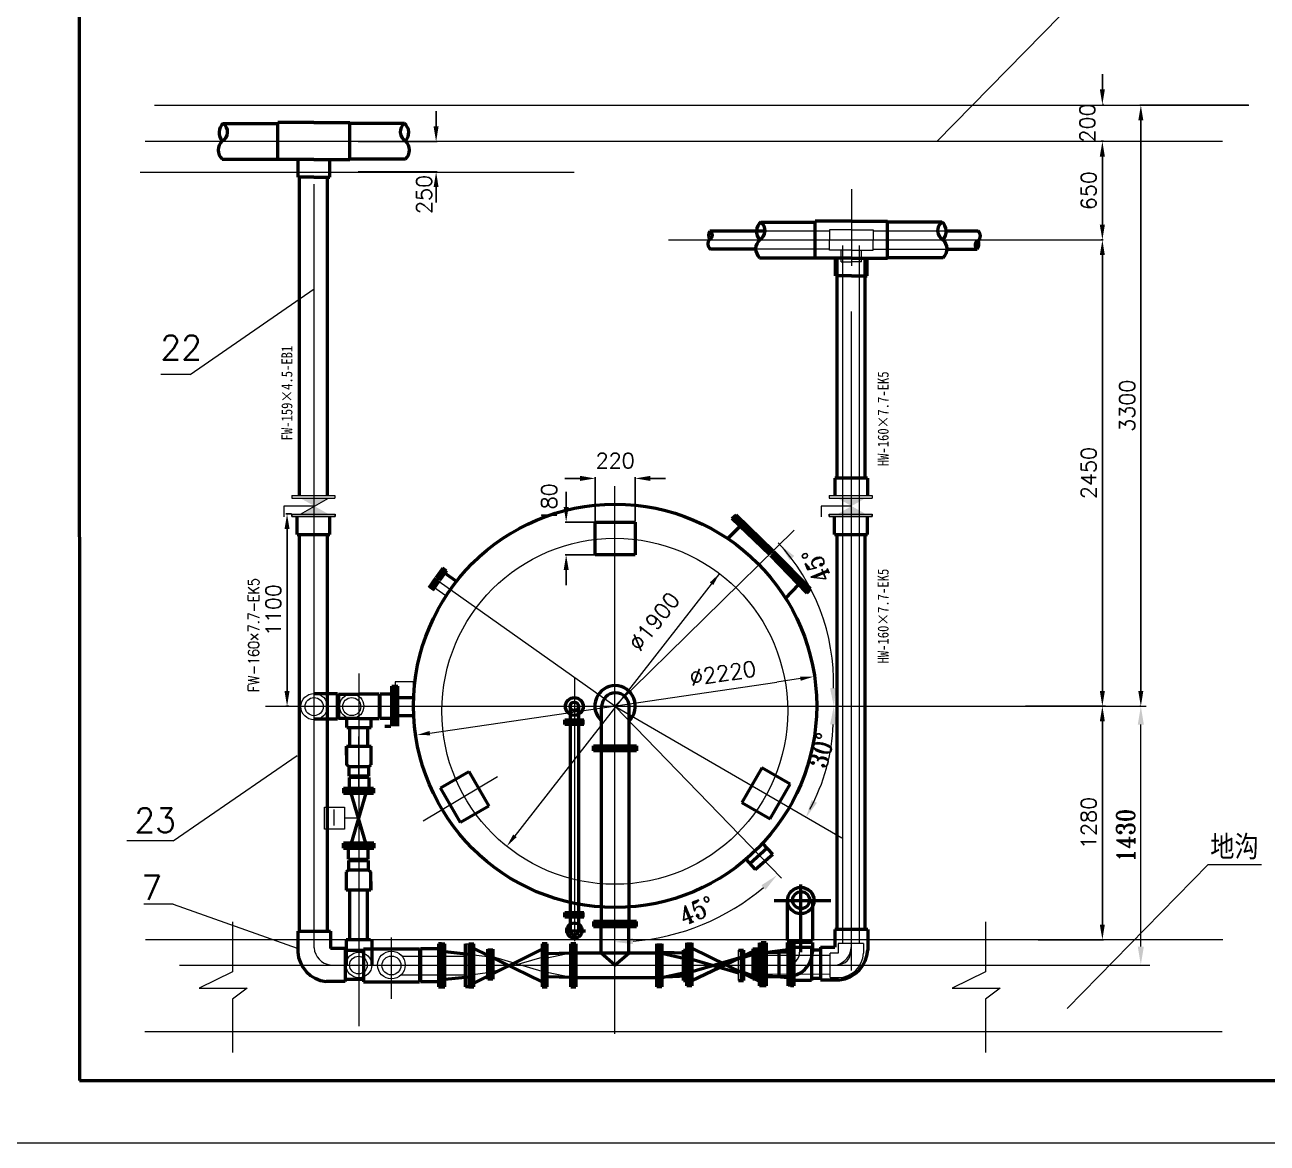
# Model space of a CAD drawing. Extents: x -13299 to -11289, y 2095 to 3220.
# Drawn here: x -12246.7 to -12042, y 2094.7 to 2278.9 of the extents above; entities that cross this region are included whole.
import ezdxf

# ---------------------------------------------------------------- set-up
doc = ezdxf.new("R2010")
doc.units = 0
doc.header["$LTSCALE"] = 10
doc.header["$MEASUREMENT"] = 0
doc.layers.get('Defpoints').update_dxf_attribs({"linetype": 'CONTINUOUS'})
for name, color, linetype, lineweight in [('1', 2, 'CONTINUOUS', 13), ('PVC', 5, 'CONTINUOUS', 53), ('管道', 7, 'CONTINUOUS', 53), ('设备', 1, 'CONTINUOUS', 53)]:
    doc.layers.add(name, color=color, linetype=linetype, lineweight=lineweight)
doc.styles.add('HZTXT', font='txt', dxfattribs={"bigfont": 'HZTXT'})
doc.styles.get("Standard").update_dxf_attribs({"font": 'romant.shx', "width": 0.85, "bigfont": 'hztxt1.shx'})
doc.dimstyles.new('副本STANDARD', dxfattribs={"dimtxt": 2.5, "dimasz": 2.5, "dimexe": 0.18, "dimexo": 0.0625, "dimgap": 1, "dimtad": 1, "dimdec": 4, "dimzin": 0, "dimdsep": 46, "dimtxsty": 'HZTXT', "dimcen": 0.09, "dimclrt": 2, "dimadec": 0, "dimazin": 0, "dimtfac": 1, "dimtdec": 4, "dimtofl": 0, "dimtmove": 2, "dimatfit": 3, "dimfxl": 0, "dimtolj": 1, "dimtzin": 0, "dimarcsym": 0})

# ---------------------------------------------------------------- blocks, each defined once
blk = doc.blocks.new('*D117')
at = {"layer": '1', "color": 0, "lineweight": -2}
for p, q in [((-12202.74, 2198.3), (-12203.66, 2198.3)), ((-12203.48, 2169.14), (-12203.48, 2195.8)), ((-12203.2, 2166.64), (-12203.66, 2166.64))]:
    blk.add_line(p, q, dxfattribs=at)
at = {"layer": '1', "color": 0}
for points in [[(-12203.9, 2195.8), (-12203.07, 2195.8), (-12203.48, 2198.3)], [(-12203.9, 2169.14), (-12203.07, 2169.14), (-12203.48, 2166.64)]]:
    blk.add_solid(points, dxfattribs=at)
at = {"layer": 'Defpoints', "color": 0}
for p in [(-12203.48, 2198.3), (-12202.68, 2198.3), (-12203.13, 2166.64)]:
    blk.add_point(p, dxfattribs=at)
at = {"layer": '1', "color": 2, "insert": (-12205.73, 2182.47), "char_height": 2.5, "attachment_point": 5, "rotation": 90, "style": 'HZTXT'}
blk.add_mtext('\\A1;1100', dxfattribs=at)
blk = doc.blocks.new('*D123')
at = {"layer": '1', "color": 0, "lineweight": -2}
for p, q in [((-12069.13, 2268.24), (-12069.13, 2270.74)), ((-12069.09, 2265.74), (-12068.95, 2265.74)), ((-12069.09, 2259.68), (-12068.95, 2259.68)), ((-12069.13, 2257.18), (-12069.13, 2254.68))]:
    blk.add_line(p, q, dxfattribs=at)
at = {"layer": '1', "color": 0}
for points in [[(-12069.55, 2268.24), (-12068.72, 2268.24), (-12069.13, 2265.74)], [(-12069.55, 2257.18), (-12068.72, 2257.18), (-12069.13, 2259.68)]]:
    blk.add_solid(points, dxfattribs=at)
at = {"layer": 'Defpoints', "color": 0}
for p in [(-12069.15, 2265.74), (-12069.13, 2265.74), (-12069.15, 2259.68)]:
    blk.add_point(p, dxfattribs=at)
at = {"layer": '1', "color": 2, "insert": (-12071.6, 2262.71), "char_height": 2.5, "attachment_point": 5, "rotation": 90, "style": 'HZTXT'}
blk.add_mtext('\\A1;200', dxfattribs=at)
blk = doc.blocks.new('*D141')
at = {"layer": '1', "color": 0, "lineweight": -2}
for p, q in [((-12157.49, 2199.47), (-12157.49, 2201.97)), ((-12152.77, 2196.97), (-12157.67, 2196.97)), ((-12152.77, 2191.57), (-12157.67, 2191.57)), ((-12157.49, 2189.07), (-12157.49, 2186.57))]:
    blk.add_line(p, q, dxfattribs=at)
at = {"layer": '1', "color": 0}
for points in [[(-12157.9, 2199.47), (-12157.07, 2199.47), (-12157.49, 2196.97)], [(-12157.9, 2189.07), (-12157.07, 2189.07), (-12157.49, 2191.57)]]:
    blk.add_solid(points, dxfattribs=at)
at = {"layer": 'Defpoints', "color": 0}
for p in [(-12157.49, 2196.97), (-12152.71, 2196.97), (-12152.71, 2191.57)]:
    blk.add_point(p, dxfattribs=at)
at = {"layer": '1', "color": 2, "insert": (-12160.29, 2200.14), "char_height": 2.5, "attachment_point": 5, "rotation": 90, "style": 'HZTXT'}
blk.add_mtext('\\A1;180', dxfattribs=at)
blk = doc.blocks.new('*D142')
at = {"layer": '1', "color": 0, "lineweight": -2}
for p, q in [((-12155.21, 2204.16), (-12157.71, 2204.16)), ((-12152.71, 2197.04), (-12152.71, 2204.34)), ((-12146.11, 2197.04), (-12146.11, 2204.34)), ((-12143.61, 2204.16), (-12141.11, 2204.16))]:
    blk.add_line(p, q, dxfattribs=at)
at = {"layer": '1', "color": 0}
for points in [[(-12155.21, 2204.58), (-12155.21, 2203.74), (-12152.71, 2204.16)], [(-12143.61, 2204.58), (-12143.61, 2203.74), (-12146.11, 2204.16)]]:
    blk.add_solid(points, dxfattribs=at)
at = {"layer": 'Defpoints', "color": 0}
for p in [(-12146.11, 2204.16), (-12152.71, 2196.97), (-12146.11, 2196.97)]:
    blk.add_point(p, dxfattribs=at)
at = {"layer": '1', "color": 2, "insert": (-12149.41, 2207.09), "char_height": 2.5, "attachment_point": 5, "style": 'HZTXT'}
blk.add_mtext('\\A1;220', dxfattribs=at)
blk = doc.blocks.new('*D144')
at = {"layer": '1', "color": 0, "lineweight": -2}
for p, q in [((-12081.81, 2166.64), (-12068.95, 2166.64)), ((-12069.13, 2130.68), (-12069.13, 2164.14)), ((-12079.72, 2128.18), (-12068.95, 2128.18))]:
    blk.add_line(p, q, dxfattribs=at)
at = {"layer": '1', "color": 0}
for points in [[(-12069.55, 2164.14), (-12068.72, 2164.14), (-12069.13, 2166.64)], [(-12069.55, 2130.68), (-12068.72, 2130.68), (-12069.13, 2128.18)]]:
    blk.add_solid(points, dxfattribs=at)
at = {"layer": 'Defpoints', "color": 0}
for p in [(-12081.87, 2166.64), (-12069.13, 2166.64), (-12079.78, 2128.18)]:
    blk.add_point(p, dxfattribs=at)
at = {"layer": '1', "color": 2, "insert": (-12071.38, 2147.41), "char_height": 2.5, "attachment_point": 5, "rotation": 90, "style": 'HZTXT'}
blk.add_mtext('\\A1;1280', dxfattribs=at)
blk = doc.blocks.new('*D147')
at = {"layer": '1', "color": 0, "lineweight": -2}
for p, q in [((-12045.05, 2265.63), (-12062.97, 2265.63)), ((-12062.79, 2169.13), (-12062.79, 2263.13)), ((-12062.86, 2166.63), (-12062.97, 2166.63))]:
    blk.add_line(p, q, dxfattribs=at)
at = {"layer": '1', "color": 0}
for points in [[(-12063.21, 2263.13), (-12062.38, 2263.13), (-12062.79, 2265.63)], [(-12063.21, 2169.13), (-12062.38, 2169.13), (-12062.79, 2166.63)]]:
    blk.add_solid(points, dxfattribs=at)
at = {"layer": 'Defpoints', "color": 0}
for p in [(-12062.79, 2265.63), (-12044.99, 2265.63), (-12062.79, 2166.63)]:
    blk.add_point(p, dxfattribs=at)
at = {"layer": '1', "color": 2, "insert": (-12065.04, 2216.13), "char_height": 2.5, "attachment_point": 5, "rotation": 90, "style": 'HZTXT'}
blk.add_mtext('\\A1;3300', dxfattribs=at)
blk = doc.blocks.new('*D279')
at = {"layer": '1', "color": 0, "lineweight": -2}
for p, q in [((-12069.02, 2259.68), (-12069.31, 2259.68)), ((-12069.13, 2257.18), (-12069.13, 2245.93)), ((-12069.02, 2243.43), (-12069.31, 2243.43))]:
    blk.add_line(p, q, dxfattribs=at)
at = {"layer": '1', "color": 0}
for points in [[(-12069.55, 2257.18), (-12068.72, 2257.18), (-12069.13, 2259.68)], [(-12069.55, 2245.93), (-12068.72, 2245.93), (-12069.13, 2243.43)]]:
    blk.add_solid(points, dxfattribs=at)
at = {"layer": 'Defpoints', "color": 0}
for p in [(-12068.95, 2259.68), (-12069.13, 2243.43), (-12068.95, 2243.43)]:
    blk.add_point(p, dxfattribs=at)
at = {"layer": '1', "color": 2, "insert": (-12071.38, 2251.56), "char_height": 2.5, "attachment_point": 5, "rotation": 90, "style": 'HZTXT'}
blk.add_mtext('\\A1;650', dxfattribs=at)
blk = doc.blocks.new('*D280')
at = {"layer": '1', "color": 0, "lineweight": -2}
for p, q in [((-12069.08, 2243.43), (-12069.31, 2243.43)), ((-12069.13, 2169.14), (-12069.13, 2240.93)), ((-12068.6, 2166.64), (-12069.31, 2166.64))]:
    blk.add_line(p, q, dxfattribs=at)
at = {"layer": '1', "color": 0}
for points in [[(-12069.55, 2240.93), (-12068.72, 2240.93), (-12069.13, 2243.43)], [(-12069.55, 2169.14), (-12068.72, 2169.14), (-12069.13, 2166.64)]]:
    blk.add_solid(points, dxfattribs=at)
at = {"layer": 'Defpoints', "color": 0}
for p in [(-12069.13, 2243.43), (-12069.02, 2243.43), (-12068.54, 2166.64)]:
    blk.add_point(p, dxfattribs=at)
at = {"layer": '1', "color": 2, "insert": (-12071.38, 2205.04), "char_height": 2.5, "attachment_point": 5, "rotation": 90, "style": 'HZTXT'}
blk.add_mtext('\\A1;2450', dxfattribs=at)
blk = doc.blocks.new('*D281')
at = {"layer": '1', "color": 0, "lineweight": -2}
for p, q in [((-12178.92, 2262.13), (-12178.92, 2264.63)), ((-12191.75, 2259.63), (-12178.74, 2259.63)), ((-12191.75, 2254.63), (-12178.74, 2254.63)), ((-12178.92, 2252.13), (-12178.92, 2249.63))]:
    blk.add_line(p, q, dxfattribs=at)
at = {"layer": '1', "color": 0}
for points in [[(-12179.34, 2262.13), (-12178.51, 2262.13), (-12178.92, 2259.63)], [(-12179.34, 2252.13), (-12178.51, 2252.13), (-12178.92, 2254.63)]]:
    blk.add_solid(points, dxfattribs=at)
at = {"layer": 'Defpoints', "color": 0}
for p in [(-12191.81, 2259.63), (-12191.81, 2254.63), (-12178.92, 2254.63)]:
    blk.add_point(p, dxfattribs=at)
at = {"layer": '1', "color": 2, "insert": (-12180.9, 2250.93), "char_height": 2.5, "attachment_point": 5, "rotation": 90, "style": 'HZTXT'}
blk.add_mtext('\\A1;250', dxfattribs=at)

msp = doc.modelspace()

# ---------------------------------------------------------------- hatches: boundary and pattern name
at = {"layer": '1'}
h = msp.add_hatch(color=256, dxfattribs=at)
h.paths.add_polyline_path([(-12196.67531, 2200.91693), (-12199.00942, 2200.91693), (-12199.00942, 2199.61789), (-12198.98449, 2199.60382)])
h.paths.add_polyline_path([(-12199.00942, 2200.91693), (-12201.31205, 2200.91693), (-12199.00942, 2199.61789)])
h.paths.add_polyline_path([(-12199.00942, 2199.58965), (-12201.28424, 2198.29608), (-12199.00942, 2198.29608)])
h.paths.add_polyline_path([(-12198.98449, 2199.60382), (-12199.00942, 2199.58965), (-12199.00942, 2198.29608), (-12196.66644, 2198.29608)])
h = msp.add_hatch(color=256, dxfattribs=at)
h.paths.add_polyline_path([(-12108.14798, 2200.91693), (-12110.4821, 2200.91693), (-12110.4821, 2199.61789), (-12110.45717, 2199.60382)])
h.paths.add_polyline_path([(-12110.4821, 2200.91693), (-12112.78473, 2200.91693), (-12110.4821, 2199.61789)])
h.paths.add_polyline_path([(-12110.4821, 2199.58965), (-12112.75692, 2198.29608), (-12110.4821, 2198.29608)])
h.paths.add_polyline_path([(-12110.45717, 2199.60382), (-12110.4821, 2199.58965), (-12110.4821, 2198.29608), (-12108.13912, 2198.29608)])

# ---------------------------------------------------------------- linework, layer by layer
for p, q in [((-12073.15802, 2283.34592), (-12096.38936, 2259.62572)), ((-12225.35116, 2265.62572), (-12044.9909, 2265.62572)), ((-12049.35272, 2259.62572), (-12226.88503, 2259.62572)), ((-12227.6674, 2254.60356), (-12156.18276, 2254.60356)), ((-12199.02213, 2126.81557), (-12199.02213, 2252.62504)), ((-12110.4948, 2251.79473), (-12110.4948, 2241.07786)), ((-12110.4948, 2251.75248), (-12110.4948, 2239.1628)), ((-12114.0948, 2244.89004), (-12124.83971, 2244.89004)), ((-12110.4948, 2245.11287), (-12114.0948, 2245.11287)), ((-12114.0948, 2245.11287), (-12114.0948, 2243.43287)), ((-12110.4948, 2245.11287), (-12106.8948, 2245.11287)), ((-12106.8948, 2245.11287), (-12106.8948, 2243.43287)), ((-12092.36181, 2244.89004), (-12106.8948, 2244.89004)), ((-12140.6188, 2243.43287), (-12069.13417, 2243.43287)), ((-12114.0948, 2241.9412), (-12126.36912, 2241.9412)), ((-12119.6585, 2243.43287), (-12100.61759, 2243.43287)), ((-12116.21858, 2243.43287), (-12103.16853, 2243.43287)), ((-12114.0948, 2241.75287), (-12114.0948, 2243.43287)), ((-12110.4948, 2241.75287), (-12114.0948, 2241.75287)), ((-12112.1748, 2239.83287), (-12112.1748, 2241.75287)), ((-12111.91737, 2127.56849), (-12111.91737, 2242.52572)), ((-12110.4948, 2241.75287), (-12106.8948, 2241.75287)), ((-12109.14517, 2127.56849), (-12109.14517, 2242.52572)), ((-12108.8148, 2239.83287), (-12108.8148, 2241.75287)), ((-12106.8948, 2241.75287), (-12106.8948, 2243.43287)), ((-12106.8948, 2241.9412), (-12092.49833, 2241.9412)), ((-12112.1748, 2239.83287), (-12110.4948, 2239.83287)), ((-12108.8148, 2239.83287), (-12110.4948, 2239.83287)), ((-12219.46755, 2221.29877), (-12199.02213, 2235.39621)), ((-12110.4948, 2123.08031), (-12110.4948, 2231.6628)), ((-12219.46755, 2221.29877), (-12224.28696, 2221.29877)), ((-12149.47255, 2112.65671), (-12149.47255, 2202.89971)), ((-12202.67092, 2201.32994), (-12195.58258, 2201.32994)), ((-12202.67092, 2201.32994), (-12202.67092, 2200.91693)), ((-12202.67092, 2200.91693), (-12195.58258, 2200.91693)), ((-12201.28424, 2198.29608), (-12196.67531, 2200.91693)), ((-12195.58258, 2201.32994), (-12195.58258, 2200.91693)), ((-12114.1436, 2201.32994), (-12107.05525, 2201.32994)), ((-12114.1436, 2201.32994), (-12114.1436, 2200.91693)), ((-12114.1436, 2200.91693), (-12107.05525, 2200.91693)), ((-12107.05525, 2201.32994), (-12107.05525, 2200.91693)), ((-12199.08312, 2199.58965), (-12204.02223, 2199.58965)), ((-12204.02223, 2199.58965), (-12204.02223, 2197.81636)), ((-12204.02223, 2199.17664), (-12204.02223, 2198.28608)), ((-12115.4949, 2199.58965), (-12115.4949, 2197.81636)), ((-12110.55579, 2199.58965), (-12115.4949, 2199.58965)), ((-12202.66726, 2198.29608), (-12195.57891, 2198.29608)), ((-12202.66726, 2198.29608), (-12202.66726, 2197.88587)), ((-12202.66726, 2197.88587), (-12202.66726, 2198.29608)), ((-12202.66726, 2197.88587), (-12195.57891, 2197.88587)), ((-12195.57891, 2197.88587), (-12202.66726, 2197.88587)), ((-12195.57891, 2197.88587), (-12195.57891, 2198.29608)), ((-12195.57891, 2198.29608), (-12195.57891, 2197.88587)), ((-12114.13994, 2198.29608), (-12107.05159, 2198.29608)), ((-12114.13994, 2197.88587), (-12114.13994, 2198.29608)), ((-12114.13994, 2198.29608), (-12114.13994, 2197.88587)), ((-12107.05159, 2197.88587), (-12114.13994, 2197.88587)), ((-12114.13994, 2197.88587), (-12107.05159, 2197.88587)), ((-12107.05159, 2198.29608), (-12107.05159, 2197.88587)), ((-12107.05159, 2197.88587), (-12107.05159, 2198.29608)), ((-12149.47255, 2166.63927), (-12119.89098, 2195.61303)), ((-12132.2232, 2188.47726), (-12166.88918, 2144.07583)), ((-12149.47255, 2166.63927), (-12178.3911, 2187.11452)), ((-12179.47933, 2185.73819), (-12180.07303, 2186.17743)), ((-12177.08654, 2184.63682), (-12179.21005, 2186.10888)), ((-12191.66351, 2171.99785), (-12191.65136, 2113.95127)), ((-12185.63954, 2170.66707), (-12185.63954, 2168.5879)), ((-12182.63954, 2170.66707), (-12185.63954, 2170.66707)), ((-12182.63954, 2166.63927), (-12182.63954, 2170.66707)), ((-12179.94896, 2162.20937), (-12122.77182, 2170.6019)), ((-12156.12938, 2171.29777), (-12156.12938, 2127.94947)), ((-12118.89981, 2171.17512), (-12122.76465, 2170.60752)), ((-12207.03137, 2166.63927), (-12061.93381, 2166.63927)), ((-12182.63954, 2166.74522), (-12182.63954, 2166.63927)), ((-12182.63954, 2166.63927), (-12182.63954, 2166.74522)), ((-12149.47255, 2166.63927), (-12122.03082, 2138.30817)), ((-12149.47255, 2166.63927), (-12112.04385, 2144.94028)), ((-12154.55648, 2164.38087), (-12154.55648, 2163.64136)), ((-12062.79288, 2127.04431), (-12062.79288, 2163.61765)), ((-12191.66105, 2153.25901), (-12191.66105, 2161.62548)), ((-12222.25947, 2144.44576), (-12201.81405, 2158.5432)), ((-12181.03696, 2147.77874), (-12168.80895, 2155.08232)), ((-12195.73156, 2146.9926), (-12195.73156, 2149.62335)), ((-12191.70158, 2148.18941), (-12193.99247, 2148.18941)), ((-12222.25947, 2144.44576), (-12229.87978, 2144.44576)), ((-12051.69924, 2140.55226), (-12074.93057, 2116.83205)), ((-12051.69924, 2140.55226), (-12042.92253, 2140.55226)), ((-12222.25947, 2134.04653), (-12227.07888, 2134.04653)), ((-12222.25947, 2134.04653), (-12201.81405, 2126.80855)), ((-12212.47908, 2131.14718), (-12212.47908, 2122.86466)), ((-12154.55648, 2132.65223), (-12154.55648, 2131.91272)), ((-12088.40789, 2131.14718), (-12088.40789, 2122.86466)), ((-12049.29971, 2128.17779), (-12226.83201, 2128.17779)), ((-12186.28247, 2118.45448), (-12186.28247, 2128.537)), ((-12174.06038, 2127.49589), (-12173.52415, 2127.49589)), ((-12142.54778, 2127.49589), (-12142.13757, 2127.49589)), ((-12142.13478, 2127.49589), (-12141.72457, 2127.49589)), ((-12137.61521, 2127.6501), (-12137.205, 2127.6501)), ((-12137.20221, 2127.6501), (-12136.792, 2127.6501)), ((-12125.6217, 2127.65534), (-12125.21149, 2127.65534)), ((-12125.2087, 2127.65534), (-12124.79849, 2127.65534)), ((-12108.49133, 2127.56849), (-12112.65877, 2127.56849)), ((-12112.65877, 2127.56849), (-12112.65877, 2125.98667)), ((-12108.49133, 2127.56849), (-12108.49133, 2125.97811)), ((-12184.54908, 2125.49318), (-12174.06038, 2125.49318)), ((-12170.43155, 2125.35063), (-12173.18652, 2125.68718)), ((-12169.99781, 2126.61619), (-12170.40802, 2126.61619)), ((-12169.58481, 2126.61619), (-12169.99502, 2126.61619)), ((-12169.5855, 2122.92993), (-12161.45174, 2125.3153)), ((-12161.45174, 2122.95212), (-12169.57622, 2125.35191)), ((-12161.04153, 2126.63312), (-12161.45174, 2126.63312)), ((-12160.62853, 2126.63312), (-12161.03874, 2126.63312)), ((-12156.74033, 2125.96821), (-12160.62853, 2125.15647)), ((-12129.06317, 2121.46865), (-12129.06317, 2126.43114)), ((-12113.99722, 2125.56655), (-12125.9041, 2125.55445)), ((-12113.99722, 2121.94878), (-12113.99722, 2125.98667)), ((-12112.65877, 2125.98667), (-12113.99722, 2125.98667)), ((-12221.19157, 2124.00971), (-12061.30665, 2124.00971)), ((-12212.47908, 2122.86466), (-12217.96421, 2120.18502)), ((-12184.66255, 2122.4031), (-12174.06038, 2122.4031)), ((-12170.43155, 2122.69717), (-12173.22752, 2122.32737)), ((-12161.04153, 2121.22822), (-12161.45174, 2121.22822)), ((-12160.62853, 2121.22822), (-12161.03874, 2121.22822)), ((-12156.65427, 2121.94081), (-12160.62853, 2122.76314)), ((-12113.99722, 2122.47791), (-12125.9041, 2122.46316)), ((-12113.99722, 2121.94878), (-12112.62921, 2121.94909)), ((-12088.40789, 2122.86466), (-12093.89302, 2120.18502)), ((-12217.96421, 2120.18502), (-12210.04125, 2120.18502)), ((-12210.04125, 2120.18502), (-12212.47908, 2118.358)), ((-12120.90743, 2120.58618), (-12120.49443, 2120.58618)), ((-12093.89302, 2120.18502), (-12085.97006, 2120.18502)), ((-12085.97006, 2120.18502), (-12088.40789, 2118.358)), ((-12212.47908, 2118.358), (-12212.47908, 2109.58827)), ((-12088.40789, 2118.358), (-12088.40789, 2109.58827)), ((-12049.39694, 2112.99664), (-12226.92925, 2112.99664)), ((-11668.39749, 2094.6696), (-12262.39749, 2094.6696))]:
    msp.add_line(p, q, dxfattribs=at)
msp.add_lwpolyline([(-12197.32546, 2146.3934), (-12197.32546, 2149.98542), (-12193.99247, 2149.98542), (-12193.99247, 2146.3934)], close=True, dxfattribs=at)
for centre, radius in [((-12149.47255, 2165.80052), 28.49525), ((-12199.02213, 2166.56816), 2.17511), ((-12199.02213, 2166.56816), 1.49515), ((-12192.82271, 2166.63927), 2.00564), ((-12192.82131, 2166.57855), 1.49515), ((-12191.64775, 2124.00971), 2.11457), ((-12191.71351, 2124.00971), 1.45661), ((-12186.28247, 2124.00971), 2.28152), ((-12186.28247, 2123.93566), 1.55753)]:
    msp.add_circle(centre, radius, dxfattribs=at)
for centre, radius, start, end in [((-12147.09927, 2170.48274), 33.6832, 358.5479231, 43.2228068), ((-12144.6034, 2164.66859), 31.11786, 331.1695326, 358.0596069), ((-12149.47255, 2165.80052), 37.98084, 274.5389934, 310.1479638), ((-12113.74766, 2127.1512), 3.25417, 283.8738756, 358.3757472), ((-12195.95533, 2127.06633), 3.07703, 184.6745088, 262.3433506), ((-12120.99316, 2126.05769), 1.95513, 268.0428863, 2.2999224), ((-12112.592, 2126.05769), 1.95513, 268.0428863, 2.2999224), ((-12112.69068, 2126.15158), 4.20293, 270.4350531, 357.6345698)]:
    msp.add_arc(centre, radius, start, end, dxfattribs=at)
for points in [[(-12120.64144, 2190.69816), (-12119.89816, 2191.37116), (-12122.28878, 2193.2645)], [(-12133.81412, 2187.02855), (-12133.25082, 2186.58954), (-12132.21545, 2188.49894)], [(-12118.9517, 2171.52841), (-12118.84792, 2170.82182), (-12116.78005, 2171.48643)], [(-12113.00464, 2169.64691), (-12114.00644, 2169.60484), (-12113.37932, 2166.62046)], [(-12114.00431, 2163.63563), (-12113.00247, 2163.59427), (-12113.37932, 2166.62046)], [(-12063.29422, 2163.61765), (-12062.29153, 2163.61765), (-12062.79288, 2166.62572)], [(-12180.00085, 2162.56267), (-12179.89708, 2161.85608), (-12182.06873, 2161.89806)], [(-12116.16291, 2150.71392), (-12117.05266, 2151.17624), (-12117.99474, 2148.27584)], [(-12166.21221, 2145.51421), (-12165.64891, 2145.07521), (-12167.24759, 2143.60481)], [(-12125.32205, 2137.13877), (-12124.64571, 2136.39853), (-12122.76318, 2138.79767)], [(-12146.44699, 2127.43784), (-12146.4867, 2128.43975), (-12149.47255, 2127.81968)], [(-12063.29422, 2127.04431), (-12062.29153, 2127.04431), (-12062.79288, 2124.03624)]]:
    msp.add_solid(points, dxfattribs=at)
at = {"layer": 'PVC'}
for p, q in [((-12213.99319, 2262.6176), (-12205.00101, 2262.6176)), ((-12199.06101, 2262.78579), (-12205.00101, 2262.78579)), ((-12205.00101, 2256.66579), (-12205.00101, 2262.78579)), ((-12199.06101, 2262.78579), (-12193.12101, 2262.78579)), ((-12193.12101, 2256.66579), (-12193.12101, 2262.78579)), ((-12184.12883, 2262.6176), (-12193.12101, 2262.6176)), ((-12214.1739, 2256.73754), (-12205.00101, 2256.73754)), ((-12199.06101, 2256.66579), (-12205.00101, 2256.66579)), ((-12201.67101, 2253.78579), (-12201.67101, 2256.66579)), ((-12199.06101, 2256.66579), (-12193.12101, 2256.66579)), ((-12196.45101, 2253.78579), (-12196.45101, 2256.66579)), ((-12183.94812, 2256.73754), (-12193.12101, 2256.73754)), ((-12199.06101, 2253.78579), (-12201.67101, 2253.78579)), ((-12201.4207, 2218.5083), (-12201.4207, 2253.78579)), ((-12199.06101, 2253.78579), (-12196.45101, 2253.78579)), ((-12196.81176, 2217.41042), (-12196.81176, 2253.78579)), ((-12125.42698, 2246.3729), (-12116.4348, 2246.3729)), ((-12116.4348, 2240.42109), (-12116.4348, 2246.54109)), ((-12110.4948, 2246.54109), (-12116.4348, 2246.54109)), ((-12110.4948, 2246.54109), (-12104.5548, 2246.54109)), ((-12104.5548, 2240.42109), (-12104.5548, 2246.54109)), ((-12095.56263, 2246.3729), (-12104.5548, 2246.3729)), ((-12124.83971, 2244.89004), (-12133.79722, 2244.89004)), ((-12089.61406, 2244.89004), (-12094.86002, 2244.89004)), ((-12126.36912, 2241.9412), (-12133.68622, 2241.9412)), ((-12094.72742, 2241.9412), (-12089.78462, 2241.9412)), ((-12125.60769, 2240.49284), (-12116.4348, 2240.49284)), ((-12110.4948, 2240.42109), (-12116.4348, 2240.42109)), ((-12113.1048, 2237.54109), (-12113.1048, 2240.42109)), ((-12112.8269, 2217.26098), (-12112.8269, 2240.23394)), ((-12110.4948, 2240.42109), (-12104.5548, 2240.42109)), ((-12108.21797, 2218.5083), (-12108.21797, 2240.23394)), ((-12107.8848, 2237.54109), (-12107.8848, 2240.42109)), ((-12095.38192, 2240.49284), (-12104.5548, 2240.49284)), ((-12110.4948, 2237.54109), (-12113.1048, 2237.54109)), ((-12110.4948, 2237.54109), (-12107.8848, 2237.54109)), ((-12201.4207, 2201.32994), (-12201.4207, 2218.5083)), ((-12196.81176, 2201.32994), (-12196.81176, 2218.5083)), ((-12112.8269, 2204.22192), (-12112.8269, 2218.5083)), ((-12108.21797, 2204.22192), (-12108.21797, 2218.5083)), ((-12107.8154, 2204.22192), (-12113.23834, 2204.22192)), ((-12113.23834, 2204.22192), (-12113.23834, 2201.27548)), ((-12107.8154, 2204.22192), (-12107.8154, 2201.27548)), ((-12201.84289, 2194.93943), (-12201.84289, 2197.88587)), ((-12196.41995, 2194.93943), (-12196.41995, 2197.88587)), ((-12113.24909, 2194.90021), (-12113.24909, 2197.84664)), ((-12107.82616, 2194.90021), (-12107.82616, 2197.84664)), ((-12201.84289, 2194.93943), (-12196.41995, 2194.93943)), ((-12201.4207, 2129.49784), (-12201.4207, 2194.93943)), ((-12196.81176, 2129.49784), (-12196.81176, 2194.93943)), ((-12113.24909, 2194.90021), (-12107.82616, 2194.90021)), ((-12112.8269, 2129.86139), (-12112.8269, 2194.90021)), ((-12108.21797, 2129.86139), (-12108.21797, 2194.90021)), ((-12195.18001, 2168.6596), (-12198.89776, 2168.6596)), ((-12195.18001, 2164.49216), (-12195.18001, 2168.6596)), ((-12195.02027, 2168.18347), (-12195.18001, 2168.18347)), ((-12195.02027, 2168.64519), (-12195.02027, 2164.60731)), ((-12195.02027, 2168.64519), (-12191.66211, 2168.64488)), ((-12188.30394, 2168.64519), (-12191.66211, 2168.64488)), ((-12188.30394, 2168.64519), (-12188.30394, 2164.60731)), ((-12188.12013, 2168.18515), (-12188.30394, 2168.18515)), ((-12188.12013, 2164.60682), (-12188.12013, 2168.64521)), ((-12186.23401, 2168.64521), (-12188.12013, 2168.64521)), ((-12188.12013, 2168.18515), (-12188.12013, 2168.18515)), ((-12186.23401, 2163.33967), (-12186.23401, 2169.93888)), ((-12186.23401, 2169.93888), (-12185.63954, 2169.93888)), ((-12195.18001, 2164.49216), (-12198.91086, 2164.49216)), ((-12195.02027, 2165.09507), (-12195.18001, 2165.09507)), ((-12191.63602, 2164.60731), (-12195.02027, 2164.60731)), ((-12193.65522, 2163.15028), (-12193.65522, 2164.60731)), ((-12191.68819, 2164.60731), (-12188.30394, 2164.60731)), ((-12189.61683, 2163.15028), (-12189.61683, 2164.60731)), ((-12188.30394, 2165.09507), (-12188.12013, 2165.09507)), ((-12186.23401, 2164.60682), (-12188.12013, 2164.60682)), ((-12193.65522, 2163.15028), (-12189.61683, 2163.15028)), ((-12193.12226, 2160.15078), (-12193.12226, 2163.15028)), ((-12190.17341, 2160.15078), (-12190.17341, 2163.15028)), ((-12187.38145, 2163.33967), (-12186.81154, 2163.33967)), ((-12193.68024, 2160.05754), (-12193.68024, 2157.00437)), ((-12193.68024, 2160.05754), (-12189.64186, 2160.05754)), ((-12193.68024, 2158.60051), (-12193.68024, 2160.05754)), ((-12189.64186, 2157.00437), (-12189.64186, 2160.05754)), ((-12193.24948, 2156.73238), (-12193.68024, 2157.00437)), ((-12193.24948, 2155.12979), (-12193.24948, 2156.73238)), ((-12193.24948, 2156.73238), (-12190.02975, 2156.73238)), ((-12190.02975, 2156.73238), (-12189.64186, 2157.00437)), ((-12190.02975, 2155.12979), (-12190.02975, 2156.73238)), ((-12190.02975, 2155.12979), (-12193.24948, 2155.12979)), ((-12193.24948, 2154.91051), (-12193.24948, 2153.13108)), ((-12190.02975, 2154.91051), (-12193.24948, 2154.91051)), ((-12190.02975, 2154.91051), (-12190.02975, 2153.13108)), ((-12194.17983, 2153.13108), (-12194.1785, 2152.30787)), ((-12194.17983, 2153.13108), (-12189.21602, 2153.13108)), ((-12189.21602, 2152.71808), (-12194.1785, 2152.71808)), ((-12189.23322, 2152.71808), (-12194.1785, 2152.71808)), ((-12189.21602, 2153.13108), (-12189.21602, 2152.30787)), ((-12189.21602, 2152.71808), (-12189.21602, 2152.30787)), ((-12193.3494, 2141.46059), (-12193.3494, 2143.24002)), ((-12193.3494, 2141.46059), (-12190.12967, 2141.46059)), ((-12190.12967, 2141.46059), (-12190.12967, 2143.24002)), ((-12193.3494, 2139.63871), (-12193.7373, 2139.36672)), ((-12193.7373, 2139.36672), (-12193.7373, 2136.31355)), ((-12193.3494, 2141.2413), (-12190.12967, 2141.2413)), ((-12193.3494, 2141.2413), (-12193.3494, 2139.63871)), ((-12190.12967, 2139.63871), (-12193.3494, 2139.63871)), ((-12190.12967, 2141.2413), (-12190.12967, 2139.63871)), ((-12190.12967, 2139.63871), (-12189.69892, 2139.36672)), ((-12189.69892, 2136.31355), (-12189.69892, 2139.36672)), ((-12189.69892, 2137.77058), (-12189.69892, 2136.31355)), ((-12189.69892, 2136.31355), (-12193.7373, 2136.31355)), ((-12193.20574, 2136.22031), (-12193.20574, 2128.17779)), ((-12190.2569, 2136.22031), (-12190.2569, 2128.17779)), ((-12121.05993, 2134.64629), (-12121.05993, 2128.07306)), ((-12116.8925, 2134.64629), (-12116.8925, 2128.07306)), ((-12201.73108, 2129.61098), (-12201.73108, 2126.20088)), ((-12201.73108, 2129.61098), (-12196.30815, 2129.61098)), ((-12200.34048, 2129.61098), (-12196.30815, 2129.61098)), ((-12196.30815, 2129.61098), (-12196.316, 2126.72118)), ((-12113.20654, 2129.86139), (-12113.19868, 2126.97159)), ((-12107.7836, 2129.86139), (-12113.20654, 2129.86139)), ((-12107.7836, 2129.86139), (-12107.7836, 2126.45129)), ((-12193.76233, 2128.17779), (-12193.76233, 2124.00971)), ((-12189.72394, 2128.17779), (-12193.76233, 2128.17779)), ((-12189.53623, 2128.17779), (-12189.53623, 2124.00971)), ((-12178.0137, 2127.52032), (-12178.51503, 2127.52032)), ((-12178.51503, 2127.52032), (-12178.51503, 2120.43197)), ((-12124.55893, 2127.65371), (-12124.55893, 2120.56537)), ((-12121.05993, 2128.07306), (-12116.8741, 2128.07306)), ((-12121.05993, 2127.71749), (-12121.05993, 2126.13566)), ((-12116.8925, 2127.71749), (-12121.05993, 2127.71749)), ((-12119.9959, 2127.67453), (-12119.9959, 2120.58618)), ((-12116.8925, 2127.71749), (-12116.8925, 2126.12711)), ((-12115.60456, 2126.97446), (-12115.60456, 2121.54866)), ((-12193.91012, 2126.72118), (-12196.316, 2126.72118)), ((-12193.91012, 2126.72405), (-12193.91013, 2121.29824)), ((-12190.9017, 2126.41218), (-12193.91012, 2126.41218)), ((-12190.9017, 2126.64909), (-12181.66324, 2126.64909)), ((-12190.9017, 2126.64909), (-12190.9017, 2121.22616)), ((-12181.66324, 2126.64909), (-12181.66324, 2121.22616)), ((-12181.46689, 2126.72118), (-12178.52045, 2126.72118)), ((-12181.46689, 2126.72118), (-12181.46689, 2121.29824)), ((-12124.55893, 2126.13566), (-12122.48663, 2126.13566)), ((-12121.05993, 2126.13566), (-12122.39838, 2126.13566)), ((-12122.39838, 2122.09778), (-12122.39838, 2126.13566)), ((-12117.04403, 2126.87538), (-12119.99047, 2126.87538)), ((-12117.04403, 2126.87538), (-12117.04403, 2121.45245)), ((-12117.04403, 2126.49133), (-12115.60456, 2126.49133)), ((-12115.60456, 2126.97159), (-12113.19868, 2126.97159)), ((-12193.91013, 2121.29824), (-12197.04969, 2121.29824)), ((-12190.9017, 2121.61298), (-12193.91012, 2121.61298)), ((-12190.9017, 2121.22616), (-12181.66324, 2121.22616)), ((-12181.46689, 2121.29824), (-12178.52045, 2121.29824)), ((-12124.55893, 2122.09776), (-12122.48663, 2122.09776)), ((-12122.39838, 2122.09778), (-12121.03038, 2122.09809)), ((-12117.04403, 2121.45245), (-12119.99047, 2121.45245)), ((-12117.04403, 2121.8634), (-12115.60456, 2121.8634)), ((-12115.60456, 2121.54866), (-12112.46499, 2121.54866)), ((-12178.51503, 2120.43197), (-12178.00827, 2120.43197)), ((-12119.9959, 2120.58618), (-12120.50265, 2120.58618))]:
    msp.add_line(p, q, dxfattribs=at)
for centre, radius, start, end in [((-12212.67966, 2261.08734), 2.0167, 130.6418965, 222.9713487), ((-12215.01476, 2261.21763), 1.73307, 299.731721, 53.8815242), ((-12183.10726, 2261.21763), 1.73307, 126.1184758, 240.268279), ((-12185.44236, 2261.08734), 2.0167, 317.0286513, 49.3581035), ((-12212.79617, 2258.23218), 2.03275, 131.9590441, 227.3306318), ((-12185.32585, 2258.23218), 2.03275, 312.6693682, 48.0409559), ((-12124.11345, 2244.84264), 2.0167, 130.6418965, 222.9713487), ((-12126.44856, 2244.97293), 1.73307, 299.731721, 53.8815242), ((-12094.54105, 2244.97293), 1.73307, 126.1184758, 240.268279), ((-12096.87616, 2244.84264), 2.0167, 317.0286513, 49.3581035), ((-12132.7386, 2244.16193), 1.28248, 145.5560651, 209.1306166), ((-12134.15115, 2244.22155), 0.75398, 294.9716148, 62.0036573), ((-12090.25572, 2244.08812), 1.02265, 310.515897, 51.137776), ((-12133.12316, 2242.79489), 1.02265, 135.9712481, 236.593127), ((-12124.22996, 2241.98748), 2.03275, 131.9590441, 227.3306318), ((-12096.75965, 2241.98748), 2.03275, 312.6693682, 48.0409559), ((-12089.36802, 2242.57019), 0.75398, 109.5162638, 236.5483063), ((-12090.7685, 2242.76383), 1.28248, 320.1007141, 23.6752655), ((-12196.4684, 2126.53968), 5.27357, 183.6835292, 263.671561), ((-12121.09185, 2126.30058), 4.20293, 270.4350531, 357.6345698), ((-12113.04628, 2126.79009), 5.27357, 276.328439, 356.3164708)]:
    msp.add_arc(centre, radius, start, end, dxfattribs=at)
at = {"layer": '管道'}
for p, q in [((-12179.78588, 2185.95558), (-12177.53671, 2189.15078)), ((-12177.82934, 2189.34732), (-12178.95926, 2187.76508)), ((-12177.21809, 2188.93287), (-12178.34945, 2187.34198)), ((-12177.53318, 2189.14841), (-12177.82934, 2189.34732)), ((-12177.22663, 2188.93102), (-12177.53671, 2189.15078)), ((-12175.38351, 2187.04286), (-12177.46963, 2188.55949)), ((-12180.07303, 2186.17743), (-12178.95642, 2187.76909)), ((-12179.47933, 2185.73819), (-12178.35504, 2187.33409)), ((-12186.37676, 2168.07609), (-12182.61074, 2168.07609)), ((-12185.64233, 2163.33967), (-12185.63954, 2169.93888)), ((-12185.63954, 2169.93888), (-12185.22933, 2169.93888)), ((-12185.22933, 2163.34158), (-12185.22933, 2169.93888)), ((-12156.83552, 2166.57552), (-12156.83552, 2164.38087)), ((-12155.44709, 2166.57552), (-12155.44709, 2164.38087)), ((-12151.6631, 2131.18947), (-12151.64608, 2166.63927)), ((-12147.08643, 2131.18947), (-12147.08643, 2166.63927)), ((-12186.37676, 2165.12399), (-12182.60254, 2165.12399)), ((-12157.70623, 2164.02209), (-12154.55648, 2164.02209)), ((-12157.7017, 2163.64136), (-12157.7017, 2164.38087)), ((-12157.7017, 2164.38087), (-12154.55648, 2164.38087)), ((-12186.78697, 2163.34158), (-12186.37676, 2163.34158)), ((-12154.55648, 2163.64136), (-12157.7017, 2163.64136)), ((-12156.83552, 2163.64136), (-12156.83552, 2132.65223)), ((-12155.44709, 2163.62631), (-12155.44709, 2132.65223)), ((-12152.98314, 2159.71084), (-12152.98314, 2160.12104)), ((-12152.98314, 2160.12104), (-12145.8948, 2160.12104)), ((-12145.87931, 2160.09014), (-12145.87931, 2159.30684)), ((-12145.8948, 2159.71084), (-12152.98314, 2159.71084)), ((-12152.98314, 2159.29783), (-12152.98314, 2159.70804)), ((-12152.98314, 2159.70804), (-12145.8948, 2159.70804)), ((-12145.8948, 2159.29783), (-12152.98314, 2159.29783)), ((-12194.1785, 2152.30787), (-12189.21602, 2152.30787)), ((-12190.48289, 2144.0635), (-12192.91555, 2152.29928)), ((-12190.49357, 2152.30856), (-12192.91213, 2144.06161)), ((-12194.16447, 2143.65581), (-12194.16447, 2144.06602)), ((-12189.20066, 2144.06602), (-12194.16447, 2144.06602)), ((-12194.16447, 2143.24281), (-12194.16447, 2143.65302)), ((-12189.21919, 2143.65302), (-12194.16447, 2143.65302)), ((-12194.16314, 2143.24002), (-12194.16314, 2144.06322)), ((-12194.16314, 2143.65302), (-12194.16314, 2144.06322)), ((-12194.16314, 2143.65302), (-12189.20066, 2143.65302)), ((-12194.14594, 2143.65302), (-12189.20066, 2143.65302)), ((-12189.20066, 2144.06602), (-12189.20066, 2143.24281)), ((-12189.19933, 2143.24002), (-12189.20066, 2144.06322)), ((-12194.16314, 2143.24281), (-12189.20066, 2143.24281)), ((-12189.19933, 2143.24002), (-12194.16314, 2143.24002)), ((-12118.82113, 2126.10012), (-12118.82113, 2137.26103)), ((-12123.2286, 2134.64629), (-12113.87542, 2134.64629)), ((-12157.70623, 2132.29345), (-12154.55648, 2132.29345)), ((-12157.7017, 2132.65223), (-12154.55648, 2132.65223)), ((-12157.7017, 2131.91272), (-12157.7017, 2132.65223)), ((-12154.55648, 2131.91272), (-12157.7017, 2131.91272)), ((-12156.83552, 2131.91272), (-12156.83552, 2129.57872)), ((-12155.44709, 2131.91272), (-12155.44709, 2129.60937)), ((-12152.9719, 2131.18947), (-12152.9719, 2130.77926)), ((-12145.88161, 2131.18947), (-12152.96996, 2131.18947)), ((-12145.88161, 2130.77926), (-12145.88161, 2131.18947)), ((-12157.64682, 2129.62713), (-12154.28121, 2129.62713)), ((-12152.9719, 2130.77647), (-12152.9719, 2130.36626)), ((-12152.96996, 2130.77926), (-12145.88161, 2130.77926)), ((-12145.88161, 2130.77647), (-12152.96996, 2130.77647)), ((-12152.96996, 2130.36626), (-12145.88161, 2130.36626)), ((-12151.73734, 2125.94373), (-12151.73734, 2130.32103)), ((-12147.16067, 2125.94373), (-12147.16067, 2130.32103)), ((-12145.88161, 2130.36626), (-12145.88161, 2130.77647)), ((-12178.0137, 2127.52032), (-12177.50112, 2127.52032)), ((-12178.0137, 2120.43197), (-12178.0137, 2127.52032)), ((-12177.50112, 2120.43197), (-12177.50112, 2127.52032)), ((-12174.06038, 2120.40754), (-12174.06038, 2127.49589)), ((-12173.52415, 2127.49589), (-12172.70094, 2127.49589)), ((-12173.52415, 2127.49589), (-12173.52415, 2120.40754)), ((-12173.23717, 2127.49589), (-12173.23717, 2120.40754)), ((-12173.11114, 2127.49589), (-12173.11114, 2120.40754)), ((-12172.70094, 2120.40754), (-12172.70094, 2127.49589)), ((-12161.04153, 2127.49589), (-12161.45174, 2127.49589)), ((-12161.45174, 2127.49589), (-12161.45174, 2120.40754)), ((-12161.04153, 2120.40754), (-12161.04153, 2127.49589)), ((-12160.62853, 2127.49589), (-12161.03874, 2127.49589)), ((-12160.62853, 2120.40561), (-12160.62853, 2127.49589)), ((-12156.69458, 2120.40754), (-12156.69458, 2127.49589)), ((-12156.69458, 2127.49589), (-12155.87137, 2127.49589)), ((-12156.28437, 2127.49589), (-12156.69458, 2127.49589)), ((-12156.69458, 2127.49589), (-12156.69458, 2120.40754)), ((-12156.28437, 2127.49589), (-12156.28158, 2120.40754)), ((-12156.28437, 2120.40754), (-12156.28437, 2127.49589)), ((-12156.28158, 2120.40754), (-12156.28158, 2127.49589)), ((-12155.87137, 2127.49589), (-12156.28158, 2127.49589)), ((-12156.28158, 2127.49589), (-12156.28158, 2120.40754)), ((-12155.87137, 2127.49589), (-12155.87137, 2120.40754)), ((-12155.87137, 2120.40754), (-12155.87137, 2127.49589)), ((-12142.54778, 2120.40754), (-12142.54778, 2127.49589)), ((-12142.13757, 2127.49589), (-12142.13757, 2120.40754)), ((-12141.72457, 2127.49589), (-12141.72457, 2120.40754)), ((-12137.61521, 2120.56175), (-12137.61521, 2127.6501)), ((-12137.20221, 2120.56175), (-12137.20221, 2127.6501)), ((-12136.792, 2127.6501), (-12136.792, 2120.56175)), ((-12125.6217, 2120.567), (-12125.6217, 2127.65534)), ((-12125.38214, 2120.56537), (-12125.38214, 2127.65371)), ((-12124.55893, 2127.65371), (-12125.38214, 2127.65371)), ((-12125.21149, 2127.65534), (-12125.21149, 2120.567)), ((-12124.97193, 2127.65371), (-12124.97193, 2120.56537)), ((-12124.79849, 2127.65534), (-12124.79849, 2120.567)), ((-12120.90743, 2120.58618), (-12120.90743, 2127.67453)), ((-12120.49722, 2127.67453), (-12120.90743, 2127.67453)), ((-12120.49722, 2127.67453), (-12120.49722, 2120.58618)), ((-12120.49722, 2127.67453), (-12119.9959, 2127.67453)), ((-12120.49443, 2120.58618), (-12120.49443, 2127.67453)), ((-12120.16441, 2127.71749), (-12120.16441, 2128.07306)), ((-12117.38286, 2127.71749), (-12117.38286, 2128.07306)), ((-12177.50112, 2126.25989), (-12173.52415, 2125.81359)), ((-12172.69549, 2126.70356), (-12161.44733, 2121.22607)), ((-12161.44922, 2126.63437), (-12172.68556, 2121.03925)), ((-12170.40802, 2121.65238), (-12170.40802, 2126.61619)), ((-12169.99502, 2121.67091), (-12169.99502, 2126.61619)), ((-12169.58481, 2126.61486), (-12169.58481, 2121.65238)), ((-12156.71632, 2125.96263), (-12160.62853, 2125.84361)), ((-12155.87137, 2125.98896), (-12142.54778, 2125.98896)), ((-12149.47255, 2124.00971), (-12151.73734, 2125.94373)), ((-12149.47255, 2124.00971), (-12147.16067, 2125.94373)), ((-12141.77479, 2126.11683), (-12137.61521, 2125.99882)), ((-12141.70283, 2125.96263), (-12138.13529, 2125.16427)), ((-12138.12823, 2126.44649), (-12137.30502, 2126.44649)), ((-12138.12823, 2121.48401), (-12138.12823, 2126.44649)), ((-12137.71802, 2126.42797), (-12137.71802, 2121.48268)), ((-12129.06247, 2125.15358), (-12137.30943, 2122.73502)), ((-12137.30753, 2125.16427), (-12129.07175, 2122.73161)), ((-12137.30502, 2126.44649), (-12137.30502, 2121.48268)), ((-12125.38214, 2126.85776), (-12136.79641, 2121.38028)), ((-12136.79452, 2126.78858), (-12125.38214, 2121.19346)), ((-12129.06317, 2126.43114), (-12128.23996, 2126.43114)), ((-12128.65296, 2126.41261), (-12128.65296, 2121.46732)), ((-12126.74223, 2125.73476), (-12128.28102, 2125.25434)), ((-12128.23996, 2126.43114), (-12128.23996, 2121.46732)), ((-12126.72731, 2126.6692), (-12125.9041, 2126.6692)), ((-12126.72731, 2126.6692), (-12126.72731, 2121.70539)), ((-12126.31431, 2126.65067), (-12126.31431, 2121.70539)), ((-12125.9041, 2121.70672), (-12125.9041, 2126.6692)), ((-12120.90743, 2126.49133), (-12124.75617, 2126.01511)), ((-12121.05993, 2126.12829), (-12121.05993, 2126.12829)), ((-12177.50112, 2121.65842), (-12173.52415, 2122.03996)), ((-12169.99781, 2121.6591), (-12170.40802, 2121.6591)), ((-12169.58481, 2121.6591), (-12169.99502, 2121.6591)), ((-12156.71632, 2121.93522), (-12160.62853, 2122.05324)), ((-12155.87137, 2121.93275), (-12142.54778, 2121.93275)), ((-12141.70283, 2121.93522), (-12138.13681, 2122.74697)), ((-12141.18981, 2122.08943), (-12137.61521, 2122.20744)), ((-12138.12823, 2121.48268), (-12137.71802, 2121.48268)), ((-12137.71522, 2121.48268), (-12137.30502, 2121.48268)), ((-12129.06317, 2121.46732), (-12128.65296, 2121.46732)), ((-12128.65016, 2121.46732), (-12128.23996, 2121.46732)), ((-12126.7636, 2122.21214), (-12128.24278, 2122.75094)), ((-12126.3171, 2121.70539), (-12126.72731, 2121.70539)), ((-12125.9041, 2121.70539), (-12126.31431, 2121.70539)), ((-12120.90743, 2121.8824), (-12124.77516, 2122.25118)), ((-12178.0137, 2120.43197), (-12177.50112, 2120.43197)), ((-12173.23717, 2120.40754), (-12174.06038, 2120.40754)), ((-12173.52415, 2120.40561), (-12173.11394, 2120.40561)), ((-12173.11114, 2120.40561), (-12172.70094, 2120.40561)), ((-12161.45174, 2120.40561), (-12161.04153, 2120.40561)), ((-12161.03874, 2120.40561), (-12160.62853, 2120.40561)), ((-12156.28437, 2120.40754), (-12156.69458, 2120.40754)), ((-12156.69458, 2120.40561), (-12156.28437, 2120.40561)), ((-12155.87137, 2120.40754), (-12156.28158, 2120.40754)), ((-12156.28158, 2120.40561), (-12155.87137, 2120.40561)), ((-12141.72457, 2120.40754), (-12142.54778, 2120.40754)), ((-12137.205, 2120.55981), (-12137.61521, 2120.55981)), ((-12136.792, 2120.55981), (-12137.20221, 2120.55981)), ((-12124.79849, 2120.567), (-12125.6217, 2120.567)), ((-12124.97193, 2120.56343), (-12125.38214, 2120.56343)), ((-12124.55893, 2120.56343), (-12124.96913, 2120.56343))]:
    msp.add_line(p, q, dxfattribs=at)
for centre, radius in [((-12156.14208, 2166.59191), 1.45923), ((-12156.14999, 2166.6166), 0.70533), ((-12118.83117, 2134.62981), 2.18048), ((-12118.7747, 2134.70193), 1.39082), ((-12156.12938, 2129.688), 1.25634)]:
    msp.add_circle(centre, radius, dxfattribs=at)
for centre, radius, start, end in [((-12149.42036, 2166.6904), 3.33745, 313.3714292, 226.0994964), ((-12149.36625, 2166.53915), 2.28202, 2.5146343, 177.4853657), ((-12156.14351, 2129.69395), 0.70154, 189.4537911, 353.0756644)]:
    msp.add_arc(centre, radius, start, end, dxfattribs=at)
at = {"layer": '设备'}
for p, q in [((-12237.84864, 2504.48885), (-12237.67377, 2104.99778)), ((-12152.71122, 2191.57422), (-12152.71122, 2196.97332)), ((-12152.71122, 2196.97332), (-12146.11232, 2196.97332)), ((-12146.11232, 2196.97332), (-12146.11232, 2191.57422)), ((-12130.19569, 2197.54012), (-12129.48037, 2198.16834)), ((-12123.95937, 2191.59874), (-12130.17341, 2197.53692)), ((-12129.8269, 2197.86281), (-12123.67941, 2191.86213)), ((-12129.48037, 2198.16834), (-12123.34321, 2192.14732)), ((-12130.85997, 2194.23515), (-12128.792, 2196.26682)), ((-12146.11232, 2191.57422), (-12152.71122, 2191.57422)), ((-12123.8199, 2191.46016), (-12117.84243, 2185.28389)), ((-12117.51874, 2185.63247), (-12123.55829, 2191.74178)), ((-12117.21542, 2185.98093), (-12123.27524, 2192.07978)), ((-12121.31828, 2184.39241), (-12119.12127, 2186.65722)), ((-12117.80656, 2185.24437), (-12117.18289, 2185.96366)), ((-12178.21172, 2153.21301), (-12173.52986, 2155.90197)), ((-12173.52986, 2155.90197), (-12170.24336, 2150.1797)), ((-12125.26114, 2156.51222), (-12128.54764, 2150.78995)), ((-12120.57928, 2153.82326), (-12125.26114, 2156.51222)), ((-12123.86578, 2148.10099), (-12120.57928, 2153.82326)), ((-12174.92522, 2147.49074), (-12178.21172, 2153.21301)), ((-12170.24336, 2150.1797), (-12174.92522, 2147.49074)), ((-12128.54764, 2150.78995), (-12123.86578, 2148.10099)), ((-12123.42114, 2142.27558), (-12125.11787, 2144.05506)), ((-12127.86643, 2141.42362), (-12126.31915, 2139.75742)), ((-12127.21371, 2140.72073), (-12124.39378, 2143.29566)), ((-12126.31915, 2139.75742), (-12123.42114, 2142.27558)), ((-12237.67377, 2104.99778), (-11676.20556, 2104.99778))]:
    msp.add_line(p, q, dxfattribs=at)
msp.add_circle((-12149.42439, 2166.69224), 33.21519, dxfattribs=at)

# ---------------------------------------------------------------- texts
at = {"layer": '1', "style": 'HZTXT'}
for s, p in [('22', (-12224.35972, 2223.71554)), ('23', (-12228.64608, 2145.84228)), ('地沟', (-12051.35984, 2141.41518)), ('7', (-12227.49152, 2134.74886))]:
    msp.add_text(s, height=4, dxfattribs=at).set_placement(p)
at = {"layer": '1'}
for s, insert, char_height, attachment_point, rotation in [('{\\fFangSong_GB2312|b0|i0|c134|p49;FW-159×4.5-EB1}', (-12204.40798, 2210.40584), 1.8, 1, 90), ('{\\fFangSong_GB2312|b0|i0|c134|p49;HW-160×7.7-EK5}', (-12106.16198, 2206.16686), 1.8, 1, 90), ('\\A1;45°', (-12116.31415, 2189.78128), 3.00807, 5, 112.2819122), ('{\\fFangSong_GB2312|b0|i0|c134|p49;HW-160×7.7-EK5}', (-12106.16198, 2173.66686), 1.8, 1, 90), ('FW-160×7.7-EK5', (-12209.88751, 2168.98361), 1.8, 1, 90), ('\\A1;30°', (-12115.37332, 2159.33923), 3.00807, 5, 75.0896711), ('\\A1;1430', (-12065.2996, 2145.33098), 3.00807, 5, 90), ('\\A1;45°', (-12135.98678, 2132.98974), 3.00807, 5, 22.3434786)]:
    msp.add_mtext(s, dxfattribs=dict(at, insert=insert, char_height=char_height, attachment_point=attachment_point, rotation=rotation))
at = {"layer": '1', "char_height": 2.571, "attachment_point": 5, "style": 'HZTXT'}
for s, insert, rotation in [('∅1900', (-12142.98183, 2180.58737), 52.0687878), ('∅2220', (-12131.66765, 2172.06531), 8.3547923)]:
    msp.add_mtext(s, dxfattribs=dict(at, insert=insert, rotation=rotation))

# ---------------------------------------------------------------- dimensions: what is measured, and where the dimension line sits
at = {"layer": '1'}
for base, p1, p2, text, picture, middle in [((-12069.13417, 2265.73852), (-12069.15039, 2259.68287), (-12069.15039, 2265.73852), '200', '*D123', (-12071.60474, 2262.7107)), ((-12178.92492, 2254.62572), (-12191.81422, 2259.62572), (-12191.81422, 2254.62572), '250', '*D281', (-12180.89832, 2250.93367)), ((-12157.48603, 2196.97332), (-12152.71122, 2191.57422), (-12152.71122, 2196.97332), '180', '*D141', (-12160.2898, 2200.13999))]:
    dim = msp.add_linear_dim(base=base, p1=p1, p2=p2, angle=90, text=text, dimstyle='副本STANDARD', dxfattribs=at)
    dim.commit()
    dim.dimension.update_dxf_attribs({"geometry": picture, "text_midpoint": middle, "dimtype": 160})
for base, p1, p2, text, picture, middle in [((-12062.79288, 2265.62572), (-12062.79288, 2166.62572), (-12044.9909, 2265.62572), '3300', '*D147', (-12065.04288, 2216.12572)), ((-12069.13417, 2243.43287), (-12068.95417, 2259.68287), (-12068.95417, 2243.43287), '650', '*D279', (-12071.38417, 2251.55787)), ((-12069.13417, 2243.43287), (-12068.53888, 2166.63927), (-12069.01667, 2243.43287), '2450', '*D280', (-12071.38417, 2205.03607)), ((-12203.48389, 2198.29887), (-12203.13319, 2166.63927), (-12202.67996, 2198.29887), '1100', '*D117', (-12205.73389, 2182.46907)), ((-12069.13417, 2166.63927), (-12079.78124, 2128.17779), (-12081.87235, 2166.63927), '1280', '*D144', (-12071.38417, 2147.40853))]:
    dim = msp.add_linear_dim(base=base, p1=p1, p2=p2, angle=90, text=text, dimstyle='副本STANDARD', dxfattribs=at)
    dim.commit()
    dim.dimension.update_dxf_attribs({"geometry": picture, "text_midpoint": middle})
dim = msp.add_linear_dim(base=(-12146.11232, 2204.16011), p1=(-12152.71122, 2196.97332), p2=(-12146.11232, 2196.97332), text='220', dimstyle='副本STANDARD', dxfattribs=at)
dim.commit()
dim.dimension.update_dxf_attribs({"geometry": '*D142', "text_midpoint": (-12149.41177, 2207.09011)})

doc.saveas('drawing.dxf')
